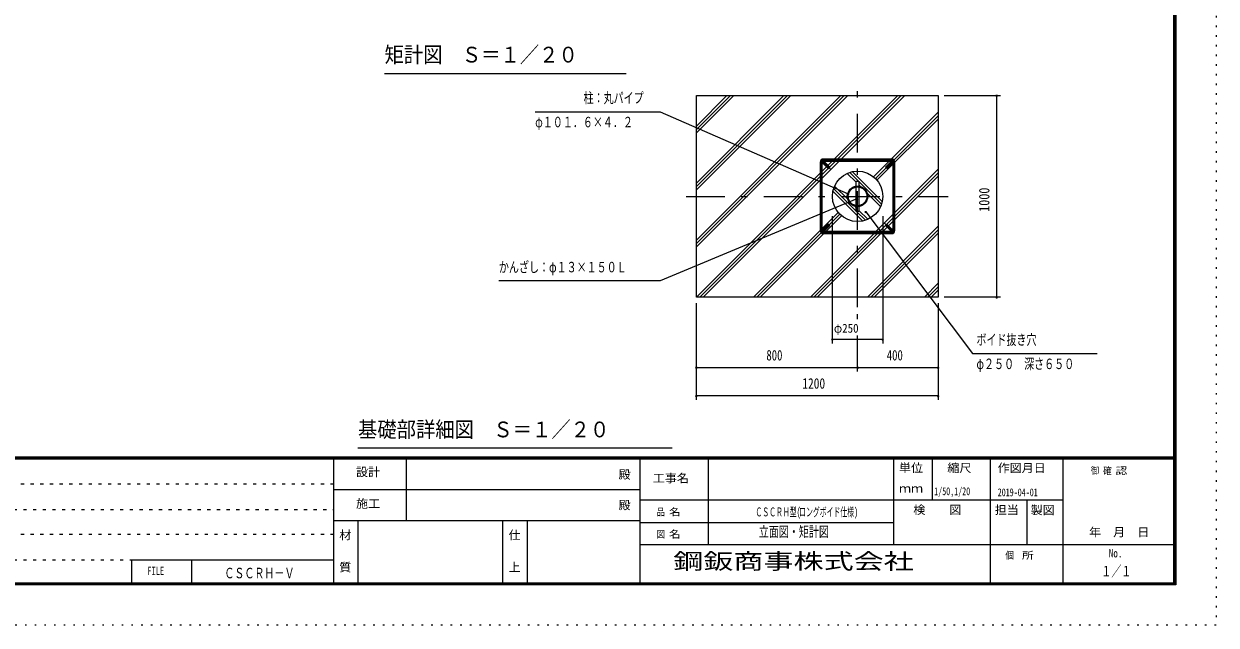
# Model space of a CAD drawing. Units: millimetres, scale not verified, with parts at other scales. Extents: x -25898 to 25908, y -10500 to 10500.
# Drawn here: x 11113 to 25908, y -10500 to -3040 of the extents above; entities that cross this region are included whole.
import ezdxf
from ezdxf.enums import TextEntityAlignment as Align

# ---------------------------------------------------------------- set-up
doc = ezdxf.new("R2010")
doc.units = ezdxf.units.MM
doc.header["$LTSCALE"] = 40
for name, pattern in [('USER1', [3, 1, -2]), ('USER3', [24, 12, -5, 2, -5]), ('USER4', [3, 0.5, -2.5])]:
    doc.linetypes.add(name, pattern=pattern)
doc.layers.add('0-1_0-F1TEXT', color=7, linetype='Continuous')
doc.layers.add('0-E_2-5DIM', color=7, linetype='Continuous')
for name, color, linetype, lineweight in [('0-6_2-02BOLD', 7, 'Continuous', 18), ('0-8_2-22CENTER', 3, 'USER3', 18), ('0-A_2-52DIM', 3, 'Continuous', 18), ('0-B_2-62HATCH', 2, 'Continuous', 18), ('0-C_F-F1PAPER', 5, 'Continuous', 18), ('0-D_F-E_J_ADD', 5, 'USER4', 18)]:
    doc.layers.add(name, color=color, linetype=linetype, lineweight=lineweight)
doc.styles.add('ＭＳ ゴシック', font='')
doc.styles.get('ＭＳ ゴシック').set_extended_font_data('MS Gothic')

msp = doc.modelspace()

# ---------------------------------------------------------------- linework, layer by layer
at = {"layer": '0-6_2-02BOLD'}
for p, q in [((21033.28, -4742.57), (21458.28, -4742.57)), ((21458.28, -4742.57), (21883.28, -4742.57)), ((21442.03, -5054.11), (21442.03, -4992.57)), ((21442.03, -5295.43), (21442.03, -5064.71)), ((21474.53, -5064.71), (21474.53, -5295.43)), ((21458.28, -5617.57), (21033.28, -5617.57)), ((21883.28, -5617.57), (21458.28, -5617.57))]:
    msp.add_line(p, q, dxfattribs=at)
msp.add_lwpolyline([(19458.28, -3930.07), (22458.28, -3930.07), (22458.28, -6430.07), (19458.28, -6430.07)], close=True, dxfattribs=at)
for points in [[(21883.28, -4717.57), (21458.28, -4717.57), (21033.28, -4717.57)], [(20995.78, -4755.07), (20995.78, -5180.07), (20995.78, -5605.07)], [(21020.78, -5605.07), (21020.78, -5180.07), (21020.78, -4755.07)], [(21024.44, -4763.91), (21095.15, -4834.62), (21112.83, -4816.94), (21042.12, -4746.23)], [(21874.44, -4746.23), (21803.73, -4816.94), (21821.41, -4834.62), (21892.12, -4763.91)], [(21895.78, -4755.07), (21895.78, -5180.07), (21895.78, -5605.07)], [(21920.78, -5605.07), (21920.78, -5180.07), (21920.78, -4755.07)], [(21442.03, -4992.57), (21474.53, -4992.57), (21474.53, -5054.11)], [(21474.53, -5306.02), (21474.53, -5367.57), (21442.03, -5367.57), (21442.03, -5306.02)], [(21042.12, -5613.91), (21112.83, -5543.2), (21095.15, -5525.52), (21024.44, -5596.23)], [(21892.12, -5596.23), (21821.41, -5525.52), (21803.73, -5543.2), (21874.44, -5613.91)], [(21033.28, -5642.57), (21458.28, -5642.57), (21883.28, -5642.57)]]:
    msp.add_lwpolyline(points, dxfattribs=at)
for radius in [312.5, 127, 116.5]:
    msp.add_circle((21458.28, -5180.07), radius, dxfattribs=at)
for centre, radius, start, end in [((21033.28, -4755.07), 37.5, 90, 180), ((21883.28, -4755.07), 37.5, 0, 90), ((21033.28, -4755.07), 12.5, 45, 225), ((21883.28, -4755.07), 12.5, 315, 135), ((21033.28, -5605.07), 37.5, 180, 270), ((21033.28, -5605.07), 12.5, 135, 315), ((21883.28, -5605.07), 12.5, 225, 45), ((21883.28, -5605.07), 37.5, 270, 0)]:
    msp.add_arc(centre, radius, start, end, dxfattribs=at)
at = {"layer": '0-8_2-22CENTER'}
for p, q in [((21458.28, -6555.07), (21458.28, -3805.07)), ((21033.28, -4780.07), (21033.28, -4730.07)), ((21033.28, -4730.07), (21458.28, -4730.07)), ((21458.28, -4730.07), (21883.28, -4730.07)), ((21883.28, -4730.07), (21883.28, -4780.07)), ((21008.28, -4755.07), (21058.28, -4755.07)), ((21033.28, -4755.07), (21121.67, -4843.46)), ((21883.28, -4755.07), (21794.89, -4843.46)), ((21858.28, -4755.07), (21908.28, -4755.07)), ((21908.28, -4755.07), (21908.28, -5180.07)), ((19333.28, -5180.07), (22583.28, -5180.07)), ((21908.28, -5180.07), (21908.28, -5605.07)), ((21058.28, -5605.07), (21008.28, -5605.07)), ((21121.67, -5516.68), (21033.28, -5605.07)), ((21033.28, -5630.07), (21033.28, -5580.07)), ((21883.28, -5605.07), (21794.89, -5516.68)), ((21908.28, -5605.07), (21858.28, -5605.07)), ((21883.28, -5580.07), (21883.28, -5630.07)), ((21458.28, -5630.07), (21033.28, -5630.07)), ((21883.28, -5630.07), (21458.28, -5630.07))]:
    msp.add_line(p, q, dxfattribs=at)
msp.add_lwpolyline([(21008.28, -5605.07), (21008.28, -5180.07), (21008.28, -4755.07)], dxfattribs=at)
for centre, start, end in [((21033.28, -4755.07), 90, 180), ((21883.28, -4755.07), 0, 90), ((21033.28, -5605.07), 180, 270), ((21883.28, -5605.07), 270, 0)]:
    msp.add_arc(centre, 25, start, end, dxfattribs=at)
at = {"layer": '0-A_2-52DIM'}
for p, q in [((15588.6, -3655.07), (18588.6, -3655.07)), ((22533.28, -3930.07), (23233.28, -3930.07)), ((23193.28, -3930.07), (23173.28, -3930.07)), ((23183.28, -3930.07), (23183.28, -6430.07)), ((17458.28, -4130.07), (19008.28, -4130.07)), ((19008.28, -4130.07), (21341.43, -5148.82)), ((21351.43, -5148.82), (21331.43, -5148.82)), ((21460.24, -5210.58), (21440.24, -5210.58)), ((21145.78, -7005.07), (21145.78, -5425.13)), ((21569.27, -5370.37), (21549.27, -5370.37)), ((21770.78, -5425.13), (21770.78, -7005.07)), ((19458.28, -7705.07), (19458.28, -6505.07)), ((22458.28, -6505.07), (22458.28, -7705.07)), ((23233.28, -6430.07), (22533.28, -6430.07)), ((23193.28, -6430.07), (23173.28, -6430.07)), ((21458.28, -6705.1), (21458.28, -6641.06)), ((21458.28, -7355.07), (21458.28, -6905.07)), ((21155.78, -6955.07), (21135.78, -6955.07)), ((21770.78, -6955.07), (21145.78, -6955.07)), ((21780.78, -6955.07), (21760.78, -6955.07)), ((19468.28, -7305.07), (19448.28, -7305.07)), ((19458.28, -7305.07), (22458.28, -7305.07)), ((21468.28, -7305.07), (21448.28, -7305.07)), ((22468.28, -7305.07), (22448.28, -7305.07)), ((19468.28, -7655.07), (19448.28, -7655.07)), ((22458.28, -7655.07), (19458.28, -7655.07)), ((22468.28, -7655.07), (22448.28, -7655.07)), ((19159.26, -8305.07), (15259.26, -8305.07))]:
    msp.add_line(p, q, dxfattribs=at)
for points in [[(21450.24, -5210.58), (19008.28, -6230.07), (17008.28, -6230.07)], [(21559.27, -5370.37), (22883.28, -7130.07), (24433.28, -7130.07)]]:
    msp.add_lwpolyline(points, dxfattribs=at)
for centre in [(23183.28, -3930.07), (21341.43, -5148.82), (21450.24, -5210.58), (21559.27, -5370.37), (23183.28, -6430.07), (21145.78, -6955.07), (21770.78, -6955.07), (19458.28, -7305.07), (21458.28, -7305.07), (22458.28, -7305.07), (19458.28, -7655.07), (22458.28, -7655.07)]:
    msp.add_arc(centre, 10, 180, 0, dxfattribs=at)
at = {"layer": '0-B_2-62HATCH'}
for p, q in [((19458.28, -5016.33), (20544.54, -3930.07)), ((20586.96, -3930.07), (19458.28, -5058.75)), ((19458.28, -5101.18), (20629.39, -3930.07)), ((21251.64, -3930.07), (19458.28, -5723.43)), ((19458.28, -5765.86), (21294.07, -3930.07)), ((21336.49, -3930.07), (19458.28, -5808.28)), ((19458.28, -4394.07), (19922.28, -3930.07)), ((19879.85, -3930.07), (19458.28, -4351.64)), ((19458.28, -4309.22), (19837.43, -3930.07)), ((19458.75, -6430.07), (21958.75, -3930.07)), ((22001.17, -3930.07), (19501.17, -6430.07)), ((19543.6, -6430.07), (22043.6, -3930.07)), ((22458.28, -4137.64), (21657.02, -4938.91)), ((21679.25, -4959.1), (22458.28, -4180.07)), ((22458.28, -4222.5), (21699.44, -4981.33)), ((20872.96, -6430.07), (22458.28, -4844.75)), ((21394.74, -4874.1), (21764.25, -5243.61)), ((22458.28, -4887.18), (20915.39, -6430.07)), ((20957.81, -6430.07), (22458.28, -4929.6)), ((21442.03, -5006.24), (21330.62, -4894.83)), ((21470.78, -4992.57), (21361.23, -4883.02)), ((21755.33, -5277.11), (21474.53, -4996.32)), ((21152.31, -5116.52), (21521.82, -5486.04)), ((21442.03, -5363.82), (21161.23, -5083.02)), ((21173.04, -5052.41), (21336.4, -5215.76)), ((21474.53, -5038.74), (21493.97, -5058.19)), ((21743.52, -5307.73), (21580.16, -5144.37)), ((21422.58, -5301.95), (21442.03, -5321.39)), ((21217.12, -5378.81), (20165.86, -6430.07)), ((20208.28, -6430.07), (21237.31, -5401.04)), ((21259.54, -5421.23), (20250.71, -6430.07)), ((21555.33, -5477.12), (21445.78, -5367.57)), ((21474.53, -5353.89), (21585.94, -5465.3)), ((22458.28, -5551.86), (21580.07, -6430.07)), ((21622.5, -6430.07), (22458.28, -5594.29)), ((22458.28, -5636.71), (21664.92, -6430.07)), ((22287.17, -6430.07), (22458.28, -6258.97)), ((22458.28, -6301.39), (22329.6, -6430.07)), ((22372.03, -6430.07), (22458.28, -6343.82))]:
    msp.add_line(p, q, dxfattribs=at)
at = {"layer": '0-C_F-F1PAPER'}
for p, q in [((25382.78, -8415), (-3267.22, -8415)), ((-3267.22, -8417.5), (25382.78, -8417.5)), ((25382.78, -8420), (-3267.22, -8420)), ((-3267.22, -8422.5), (25382.78, -8422.5)), ((25382.78, -8425), (-3267.22, -8425)), ((-3267.22, -8427.5), (25382.78, -8427.5)), ((25382.78, -8430), (-3267.22, -8430)), ((-3267.22, -8432.5), (25382.78, -8432.5)), ((25382.78, -8435), (-3267.22, -8435)), ((-3267.22, -8437.5), (25382.78, -8437.5)), ((25382.78, -8440), (-3267.22, -8440)), ((14957.79, -10000), (14957.79, -8440)), ((15857.79, -8440), (15857.79, -9200)), ((18757.79, -8440), (18757.79, -10000)), ((19607.79, -9500), (19607.79, -8440)), ((21907.79, -9500), (21907.79, -8440)), ((22382.79, -8440), (22382.79, -8950)), ((23107.79, -10000), (23107.79, -8440)), ((24007.79, -10000), (24007.79, -8440)), ((18757.79, -8820), (14957.79, -8820)), ((24007.79, -8950), (18757.79, -8950)), ((23557.78, -8950), (23557.78, -9500)), ((14957.79, -9200), (18757.79, -9200)), ((15257.78, -9200), (15257.78, -10000)), ((17057.79, -10000), (17057.79, -9200)), ((17357.78, -9200), (17357.78, -10000)), ((18757.79, -9225), (21907.79, -9225)), ((18757.79, -9500), (25407.78, -9500)), ((12449.79, -9688), (14957.79, -9688)), ((12449.79, -9688), (12449.79, -10000)), ((13199.79, -10000), (13199.79, -9688))]:
    msp.add_line(p, q, dxfattribs=at)
at = {"layer": '0-C_F-F1PAPER', "color": 6, "linetype": 'USER1'}
for p, q in [((14957.79, -8752), (-3292.22, -8752)), ((-3292.22, -9064), (14957.79, -9064)), ((14957.79, -9376), (-3292.22, -9376)), ((-3292.22, -9688), (12449.79, -9688))]:
    msp.add_line(p, q, dxfattribs=at)
at = {"layer": '0-C_F-F1PAPER'}
for points in [[(25407.78, -10000), (-3292.22, -10000), (-3292.22, 10100), (25407.78, 10100)], [(25405.28, -9997.5), (-3289.72, -9997.5), (-3289.72, 10097.5), (25405.28, 10097.5)], [(25402.78, -9995), (25402.78, 10095), (-3287.22, 10095), (-3287.22, -9995)], [(25400.28, -9992.5), (-3284.72, -9992.5), (-3284.72, 10092.5), (25400.28, 10092.5)], [(25397.78, -9990), (25397.78, 10090), (-3282.22, 10090), (-3282.22, -9990)], [(25395.28, -9987.5), (-3279.72, -9987.5), (-3279.72, 10087.5), (25395.28, 10087.5)], [(25392.78, -9985), (25392.78, 10085), (-3277.22, 10085), (-3277.22, -9985)], [(25390.28, -9982.5), (-3274.72, -9982.5), (-3274.72, 10082.5), (25390.28, 10082.5)], [(25387.78, -9980), (-3272.22, -9980), (-3272.22, 10080), (25387.78, 10080)], [(25385.28, -9977.5), (-3269.72, -9977.5), (-3269.72, 10077.5), (25385.28, 10077.5)], [(25382.78, -9975), (25382.78, 10075), (-3267.22, 10075), (-3267.22, -9975)]]:
    msp.add_lwpolyline(points, close=True, dxfattribs=at)
at = {"layer": '0-D_F-E_J_ADD'}
msp.add_lwpolyline([(25907.78, -10500), (-3792.22, -10500), (-3792.22, 10500), (25907.78, 10500)], close=True, dxfattribs=at)

# ---------------------------------------------------------------- texts
at = {"layer": '0-1_0-F1TEXT', "style": 'ＭＳ ゴシック'}
for s, height, width, p in [('1/50,1/20', 97.68, 0.65, (22408.97, -8916.7)), ('2019-04-01', 97.68, 0.65, (23197.07, -8930.02)), ('ロングボイド仕様)', 110.7, 0.55, (20733.49, -9184.05)), ('ＣＳＣＲＨ型(', 110.7, 0.55, (20190.71, -9184.05)), ('立面図・矩計図', 130.2, 0.7, (20232.79, -9444.74)), ('１／１', 130.2, 0.7, (24482.78, -9934.49)), ('ＣＳＣＲＨ－Ｖ', 130.2, 0.7, (13601, -9957.83))]:
    msp.add_text(s, height=height, dxfattribs=dict(at, width=width)).set_placement(p, align=Align.BOTTOM_LEFT)
at = {"layer": '0-A_2-52DIM', "color": 7, "style": 'ＭＳ ゴシック'}
for s, height, width, p in [('矩計図\u3000Ｓ＝１／２０', 195.4, 0.9, (15588.6, -3578.42)), ('柱：丸パイプ', 130.2, 0.7, (18058.28, -4062.3)), ('φ１０１．６×４．２', 130.2, 0.7, (17458.28, -4362.3)), ('かんざし：φ１３×１５０Ｌ', 130.2, 0.7, (17008.27, -6162.3)), ('φ250', 110.7, 0.9, (21164.53, -6905.07)), ('ボイド抜き穴', 130.2, 0.7, (22933.28, -7062.3)), ('800', 130.2, 0.75, (20326.87, -7255.07)), ('400', 130.2, 0.75, (21820.65, -7255.07)), ('φ２５０\u3000深さ６５０', 130.2, 0.7, (22933.29, -7362.3)), ('1200', 130.2, 0.8, (20772.89, -7605.07)), ('基礎部詳細図\u3000Ｓ＝１／２０', 195.4, 0.9, (15259.26, -8228.42))]:
    msp.add_text(s, height=height, dxfattribs=dict(at, width=width)).set_placement(p, align=Align.BOTTOM_LEFT)
at = {"layer": '0-A_2-52DIM', "color": 7, "style": 'ＭＳ ゴシック', "width": 0.85}
msp.add_text('1000', height=130.2, rotation=90, dxfattribs=at).set_placement((23133.28, -5372.87), align=Align.BOTTOM_LEFT)
at = {"layer": '0-C_F-F1PAPER', "color": 7, "style": 'ＭＳ ゴシック'}
for s, height, width, p in [('設計', 104.2, 1.05, (15235.29, -8683.83)), ('殿', 104.2, 1.05, (18492.78, -8715.79)), ('単位', 104.2, 1.05, (21972.79, -8633.29)), ('縮尺', 104.2, 1.05, (22572.79, -8633.29)), ('作図月日', 104.2, 1.05, (23196.68, -8634.31)), ('御 ', 88.56, 0.85, (24350.54, -8654.43)), ('確 ', 88.56, 0.85, (24504.92, -8654.43)), ('認', 88.56, 1.2, (24659.31, -8654.43)), ('工事名', 104.2, 1.05, (18917.78, -8760.79)), ('ｍｍ', 104.2, 1.05, (21972.79, -8888.29)), ('施工', 104.2, 1.05, (15235.29, -9075.79)), ('殿', 104.2, 1.05, (18492.78, -9095.79)), ('検\u3000\u3000図', 104.2, 1.05, (22150.29, -9153.29)), ('担当', 104.2, 1.05, (23160.29, -9153.29)), ('製図', 104.2, 1.05, (23606.27, -9155.74)), ('品 ', 88.56, 0.85, (18964.04, -9167.5)), ('名', 88.56, 1.2, (19118.42, -9167.5)), ('材', 104.2, 1.05, (15027.79, -9465.79)), ('仕', 104.2, 1.05, (17127.78, -9465.79)), ('図 ', 88.56, 0.85, (18964.04, -9442.5)), ('名', 88.56, 1.2, (19118.42, -9442.5)), ('\u3000年\u3000月\u3000日', 104.2, 1.05, (24181.52, -9430.22)), ('個  ', 88.56, 0.85, (23292.79, -9705)), ('所', 88.56, 1.2, (23498.63, -9705)), ('No.', 104.2, 0.8, (24575.29, -9690.79)), ('質', 104.2, 1.05, (15027.79, -9865.79)), ('上', 104.2, 1.05, (17127.78, -9865.79)), ('FILE', 104.2, 0.7, (12646.04, -9909.79))]:
    msp.add_text(s, height=height, dxfattribs=dict(at, width=width)).set_placement(p, align=Align.BOTTOM_LEFT)
at = {"layer": '0-E_2-5DIM', "style": 'ＭＳ ゴシック', "width": 1.4}
msp.add_text('鋼鈑商事株式会社', height=195.4, dxfattribs=at).set_placement((19171, -9863.48), align=Align.BOTTOM_LEFT)

doc.saveas('drawing.dxf')
